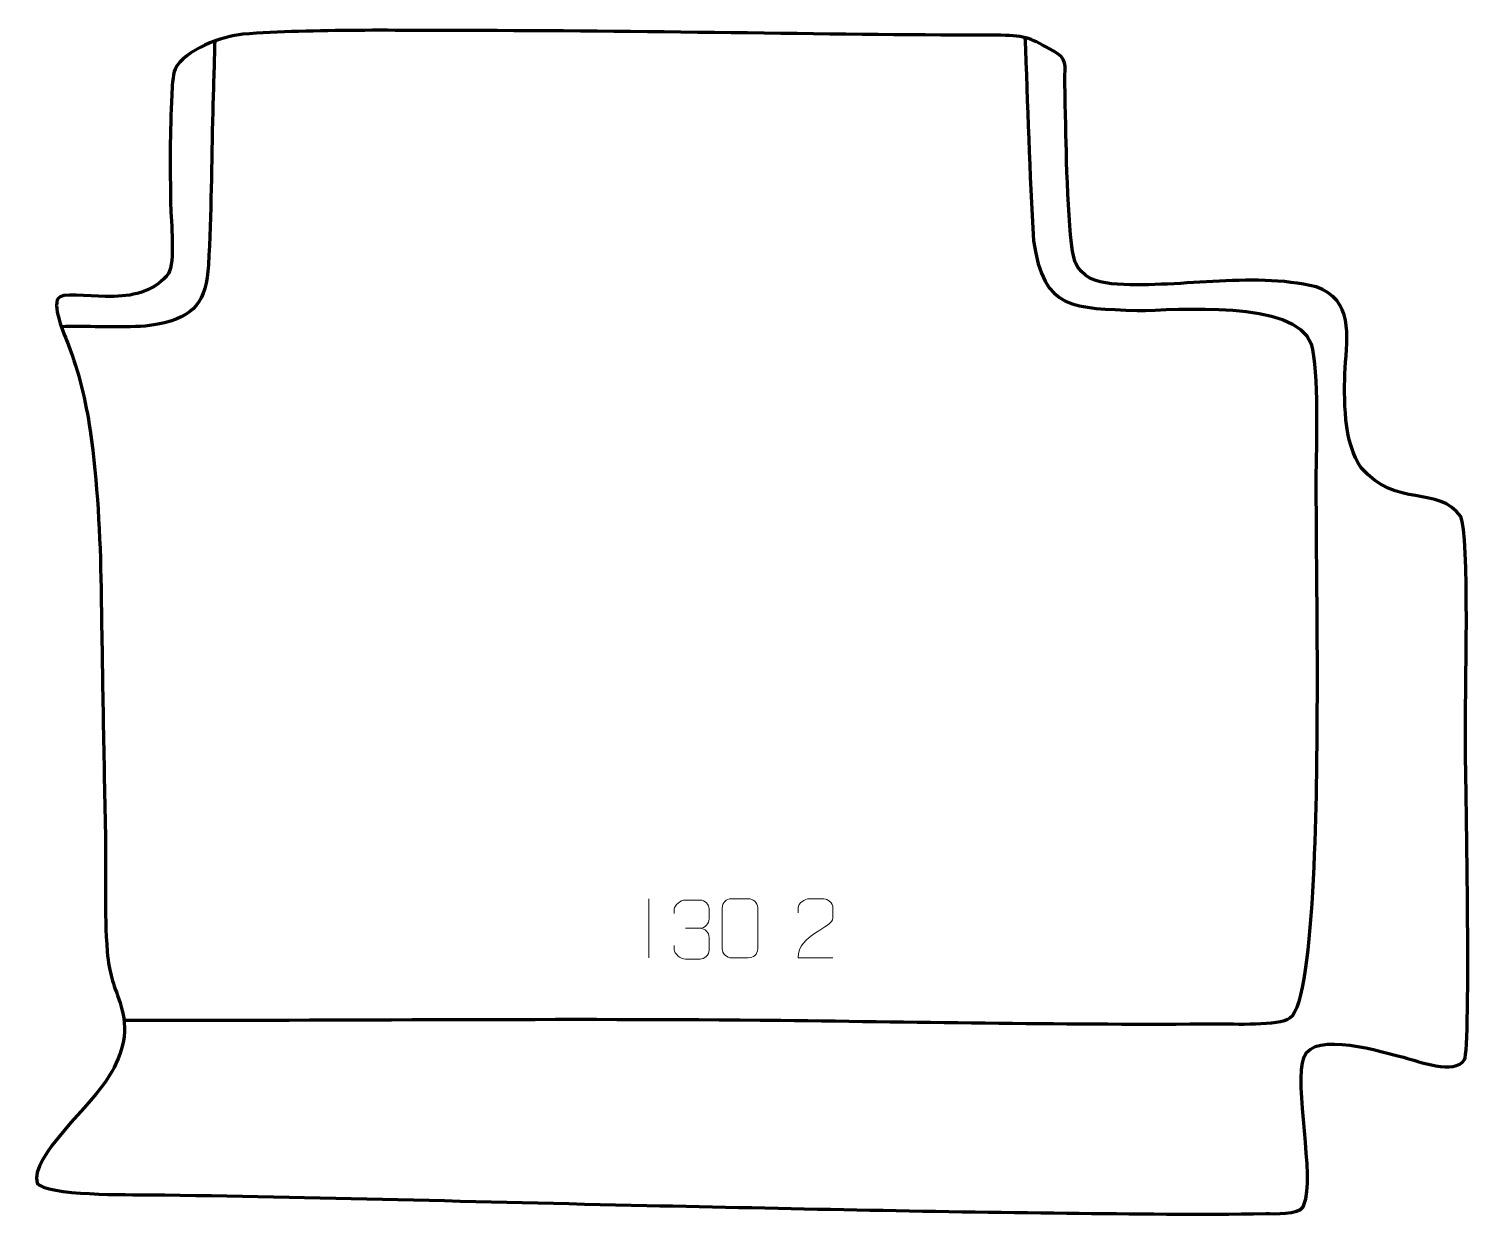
# Model space of a CAD drawing. Header units: millimetres. Extents: x -628 to -17, y 276 to 779.
import ezdxf

# ---------------------------------------------------------------- set-up
doc = ezdxf.new("R2010")
doc.units = ezdxf.units.MM
doc.header["$MEASUREMENT"] = 0
doc.layers.add('layer 2', color=7, linetype='Continuous')
doc.layers.add('layer 3', color=7, linetype='Continuous')

msp = doc.modelspace()

# ---------------------------------------------------------------- linework, layer by layer
at = {"layer": 'layer 2', "color": 142, "lineweight": 158}
for points, knots in [([(-548.8687, 773.7525), (-549.1624, 763.7604), (-549.4561, 753.7684), (-549.7498, 743.7763), (-549.7498, 743.7763), (-550.3531, 722.3499), (-550.2902, 700.3505), (-551.5518, 679.0184), (-551.5518, 679.0184), (-552.4734, 663.4348), (-557.345, 656.9845), (-572.9888, 653.7992), (-572.9888, 653.7992), (-581.6853, 652.0285), (-595.9376, 652.7933), (-605.1762, 652.8099), (-605.1762, 652.8099), (-605.1762, 652.8099), (-606.3563, 652.812), (-606.3563, 652.812), (-606.3563, 652.812), (-608.8594, 652.7953), (-611.3626, 652.7788), (-613.8657, 652.7625)], [0, 0, 0, 0, 0.14285714, 0.14285714, 0.14285714, 0.14285714, 0.28571429, 0.28571429, 0.28571429, 0.28571429, 0.42857143, 0.42857143, 0.42857143, 0.42857143, 0.57142857, 0.57142857, 0.57142857, 0.57142857, 0.71428571, 0.71428571, 0.71428571, 0.71428571, 1, 1, 1, 1]), ([(-205.756, 775.6161), (-204.4967, 747.0164), (-203.8988, 717.6487), (-202.0391, 689.1791), (-202.0391, 689.1791), (-197.9532, 659.122), (-184.6418, 660.8653), (-158.1438, 659.5838), (-158.1438, 659.5838), (-141.7166, 659.7462), (-91.2564, 664.484), (-84.5106, 645.5566), (-84.5106, 645.5566), (-81.0767, 633.5431), (-82.4207, 602.2576), (-82.4505, 588.019), (-82.4505, 588.019), (-82.4701, 553.7254), (-81.7337, 519.6056), (-82.0557, 485.2181), (-82.0557, 485.2181), (-82.22, 466.6107), (-82.3206, 368.1623), (-93.4407, 359.8704), (-93.4407, 359.8704), (-98.0505, 356.433), (-117.5663, 357.3987), (-124.3835, 357.3442), (-124.3835, 357.3442), (-185.9788, 356.8518), (-247.5706, 358.1258), (-309.1595, 358.8203), (-309.1595, 358.8203), (-401.587, 359.8412), (-494.2864, 358.6786), (-586.8679, 358.9338)], [0, 0, 0, 0, 0.1, 0.1, 0.1, 0.1, 0.2, 0.2, 0.2, 0.2, 0.3, 0.3, 0.3, 0.3, 0.4, 0.4, 0.4, 0.4, 0.5, 0.5, 0.5, 0.5, 0.6, 0.6, 0.6, 0.6, 0.7, 0.7, 0.7, 0.7, 0.8, 0.8, 0.8, 0.8, 1, 1, 1, 1])]:
    msp.add_open_spline(points, degree=3, knots=knots, dxfattribs=at)
at = {"layer": 'layer 3', "color": 242, "lineweight": 158}
msp.add_open_spline([(-184.486, 680.1222), (-181.6474, 673.7276), (-175.6065, 671.5582), (-169.0106, 670.9811), (-169.0106, 670.9811), (-141.8269, 668.603), (-110.6149, 676.3454), (-82.3894, 669.662), (-82.3894, 669.662), (-66.4272, 663.8569), (-69.3106, 649.2323), (-70.0458, 635.2104), (-70.0458, 635.2104), (-70.6834, 623.051), (-70.8486, 603.0025), (-63.2289, 593.0192), (-63.2289, 593.0192), (-48.8085, 575.8387), (-30.346, 585.551), (-21.1004, 572.3272), (-21.1004, 572.3272), (-17.2491, 565.433), (-19.3142, 493.1993), (-19.168, 478.1121), (-19.168, 478.1121), (-19.0615, 465.0801), (-16.7087, 346.8924), (-19.5216, 342.3357), (-19.5216, 342.3357), (-23.7067, 335.5563), (-38.9532, 341.7058), (-45.4151, 343.2949), (-45.4151, 343.2949), (-53.8778, 345.4515), (-83.2867, 354.6641), (-87.4537, 343.5355), (-87.4537, 343.5355), (-91.876, 331.7251), (-82.6337, 292.6213), (-87.5439, 280.8117), (-87.5439, 280.8117), (-87.5439, 280.8117), (-87.8718, 280.023), (-87.8718, 280.023), (-87.8718, 280.023), (-89.9173, 276.4398), (-100.1482, 277.1334), (-103.6955, 277.0722), (-103.6955, 277.0722), (-131.4213, 276.594), (-160.1402, 277.0281), (-187.9197, 277.3081), (-187.9197, 277.3081), (-247.2592, 277.9063), (-306.5879, 279.3334), (-365.9164, 280.5744), (-365.9164, 280.5744), (-436.1543, 282.0413), (-506.429, 284.2169), (-576.6716, 285.0953), (-576.6716, 285.0953), (-584.3734, 285.1556), (-620.5045, 284.6136), (-624.1109, 290.0208), (-624.1109, 290.0208), (-627.6262, 300.5679), (-599.9615, 324.2625), (-593.6767, 335.101), (-593.6767, 335.101), (-587.5258, 345.7087), (-585.0843, 354.4752), (-589.009, 366.3051), (-589.009, 366.3051), (-592.0777, 375.5549), (-593.4803, 377.8584), (-594.4306, 388.1482), (-594.4306, 388.1482), (-595.7374, 404.6133), (-594.8633, 421.6184), (-595.1828, 438.179), (-595.1828, 438.179), (-595.9657, 472.7725), (-596.5009, 507.3513), (-597.0432, 541.9473), (-597.0432, 541.9473), (-597.3999, 564.4714), (-598.5419, 586.4324), (-601.6683, 608.767), (-601.6683, 608.767), (-603.5706, 621.6386), (-606.3692, 633.1028), (-610.9349, 645.304), (-610.9349, 645.304), (-612.2556, 648.5567), (-618.8215, 663.1859), (-614.4028, 665.4497), (-614.4028, 665.4497), (-611.2747, 667.0523), (-598.1264, 665.3885), (-593.1493, 665.5046), (-593.1493, 665.5046), (-584.0072, 665.7178), (-575.8023, 667.0905), (-569.3765, 674.1066), (-569.3765, 674.1066), (-569.3765, 674.1066), (-568.5195, 675.2756), (-568.5195, 675.2756), (-568.5195, 675.2756), (-565.5437, 679.8834), (-567.4396, 697.3522), (-567.5645, 704.2569), (-567.5645, 704.2569), (-567.8471, 719.8803), (-567.8805, 735.3111), (-567.1045, 750.9265), (-567.1045, 750.9265), (-566.9535, 753.7144), (-566.6946, 759.3396), (-565.6518, 761.8926), (-565.6518, 761.8926), (-561.665, 769.8708), (-545.5198, 775.9924), (-537.045, 776.6255), (-537.045, 776.6255), (-506.399, 778.915), (-471.7629, 778.1845), (-436.1729, 778.1635), (-436.1729, 778.1635), (-362.0531, 778.1196), (-282.3597, 776.1849), (-215.887, 776.1809), (-215.887, 776.1809), (-205.1409, 776.1803), (-202.9678, 774.6593), (-193.6947, 769.5541), (-193.6947, 769.5541), (-187.5761, 766.1855), (-188.8176, 763.8722), (-188.7787, 756.8642), (-188.7787, 756.8642), (-188.7465, 751.0571), (-188.5915, 745.2533), (-188.4547, 739.448), (-188.4547, 739.448), (-188.1902, 728.4269), (-187.5816, 689.132), (-184.486, 680.1222)], degree=3, knots=[0, 0, 0, 0, 0.02631579, 0.02631579, 0.02631579, 0.02631579, 0.05263158, 0.05263158, 0.05263158, 0.05263158, 0.07894737, 0.07894737, 0.07894737, 0.07894737, 0.10526316, 0.10526316, 0.10526316, 0.10526316, 0.13157895, 0.13157895, 0.13157895, 0.13157895, 0.15789474, 0.15789474, 0.15789474, 0.15789474, 0.18421053, 0.18421053, 0.18421053, 0.18421053, 0.21052632, 0.21052632, 0.21052632, 0.21052632, 0.23684211, 0.23684211, 0.23684211, 0.23684211, 0.26315789, 0.26315789, 0.26315789, 0.26315789, 0.28947368, 0.28947368, 0.28947368, 0.28947368, 0.31578947, 0.31578947, 0.31578947, 0.31578947, 0.34210526, 0.34210526, 0.34210526, 0.34210526, 0.36842105, 0.36842105, 0.36842105, 0.36842105, 0.39473684, 0.39473684, 0.39473684, 0.39473684, 0.42105263, 0.42105263, 0.42105263, 0.42105263, 0.44736842, 0.44736842, 0.44736842, 0.44736842, 0.47368421, 0.47368421, 0.47368421, 0.47368421, 0.5, 0.5, 0.5, 0.5, 0.52631579, 0.52631579, 0.52631579, 0.52631579, 0.55263158, 0.55263158, 0.55263158, 0.55263158, 0.57894737, 0.57894737, 0.57894737, 0.57894737, 0.60526316, 0.60526316, 0.60526316, 0.60526316, 0.63157895, 0.63157895, 0.63157895, 0.63157895, 0.65789474, 0.65789474, 0.65789474, 0.65789474, 0.68421053, 0.68421053, 0.68421053, 0.68421053, 0.71052632, 0.71052632, 0.71052632, 0.71052632, 0.73684211, 0.73684211, 0.73684211, 0.73684211, 0.76315789, 0.76315789, 0.76315789, 0.76315789, 0.78947368, 0.78947368, 0.78947368, 0.78947368, 0.81578947, 0.81578947, 0.81578947, 0.81578947, 0.84210526, 0.84210526, 0.84210526, 0.84210526, 0.86842105, 0.86842105, 0.86842105, 0.86842105, 0.89473684, 0.89473684, 0.89473684, 0.89473684, 0.92105263, 0.92105263, 0.92105263, 0.92105263, 0.94736842, 0.94736842, 0.94736842, 0.94736842, 1, 1, 1, 1], dxfattribs=at)
at = {"layer": 'layer 3', "color": 250, "lineweight": 9}
for points in [[(-364.966, 410.4053), (-364.966, 410.4053), (-364.966, 385.4312), (-364.966, 385.4312)], [(-349.5126, 397.9401), (-349.5126, 397.9401), (-343.3162, 397.9401), (-343.3162, 397.9401)]]:
    msp.add_open_spline(points, degree=3, dxfattribs=at)
for points, knots in [([(-354.2223, 404.1853), (-354.2223, 404.1853), (-354.2223, 406.0425), (-354.2223, 406.0425), (-354.2223, 406.0425), (-354.2366, 407.7844), (-351.5721, 409.9025), (-349.513, 409.8798), (-349.513, 409.8798), (-347.4489, 409.8798), (-345.3849, 409.8798), (-343.3212, 409.8798), (-343.3212, 409.8798), (-341.1267, 409.8886), (-339.5284, 408.0418), (-339.484, 406.1297), (-339.484, 406.1297), (-339.4844, 404.6946), (-339.4844, 403.2595), (-339.484, 401.824), (-339.484, 401.824), (-339.5326, 400.1705), (-341.1352, 397.9405), (-343.3335, 397.9505), (-343.3335, 397.9505), (-341.1298, 397.9393), (-339.5218, 396.1361), (-339.4678, 394.0766), (-339.4678, 394.0766), (-339.4682, 392.2919), (-339.4682, 390.5072), (-339.4678, 388.7221), (-339.4678, 388.7221), (-339.4577, 386.6607), (-341.5126, 384.8976), (-343.3335, 384.9057), (-343.3335, 384.9057), (-345.3988, 384.906), (-347.464, 384.906), (-349.5296, 384.9057), (-349.5296, 384.9057), (-351.6982, 384.9172), (-354.2292, 387.3174), (-354.2478, 388.7792), (-354.2478, 388.7792), (-354.2478, 388.7792), (-354.2478, 390.6878), (-354.2478, 390.6878)], [0, 0, 0, 0, 0.07692308, 0.07692308, 0.07692308, 0.07692308, 0.15384615, 0.15384615, 0.15384615, 0.15384615, 0.23076923, 0.23076923, 0.23076923, 0.23076923, 0.30769231, 0.30769231, 0.30769231, 0.30769231, 0.38461538, 0.38461538, 0.38461538, 0.38461538, 0.46153846, 0.46153846, 0.46153846, 0.46153846, 0.53846154, 0.53846154, 0.53846154, 0.53846154, 0.61538462, 0.61538462, 0.61538462, 0.61538462, 0.69230769, 0.69230769, 0.69230769, 0.69230769, 0.76923077, 0.76923077, 0.76923077, 0.76923077, 0.84615385, 0.84615385, 0.84615385, 0.84615385, 1, 1, 1, 1]), ([(-329.9951, 410.4394), (-327.629, 410.4394), (-325.2625, 410.4394), (-322.896, 410.4394), (-322.896, 410.4394), (-320.9155, 410.475), (-318.8895, 408.9807), (-318.8624, 406.5386), (-318.8624, 406.5386), (-318.8628, 400.7812), (-318.8628, 395.0234), (-318.8624, 389.2652), (-318.8624, 389.2652), (-319.0045, 386.9376), (-320.7109, 385.4553), (-322.896, 385.4445), (-322.896, 385.4445), (-325.2684, 385.4449), (-327.6408, 385.4449), (-330.0128, 385.4445), (-330.0128, 385.4445), (-331.9713, 385.3389), (-333.9777, 387.2268), (-333.9663, 389.2478), (-333.9663, 389.2478), (-333.9659, 395.0284), (-333.9659, 400.8087), (-333.9663, 406.5885), (-333.9663, 406.5885), (-333.962, 408.7305), (-332.1849, 410.453), (-329.9951, 410.4394)], [0, 0, 0, 0, 0.11111111, 0.11111111, 0.11111111, 0.11111111, 0.22222222, 0.22222222, 0.22222222, 0.22222222, 0.33333333, 0.33333333, 0.33333333, 0.33333333, 0.44444444, 0.44444444, 0.44444444, 0.44444444, 0.55555556, 0.55555556, 0.55555556, 0.55555556, 0.66666667, 0.66666667, 0.66666667, 0.66666667, 0.77777778, 0.77777778, 0.77777778, 0.77777778, 1, 1, 1, 1]), ([(-287.043, 385.453), (-291.9574, 385.4533), (-296.8718, 385.4533), (-301.7859, 385.453), (-301.7859, 385.453), (-301.7859, 395.3853), (-287.1349, 398.0265), (-287.043, 402.3368), (-287.043, 402.3368), (-287.0433, 403.7609), (-287.0433, 405.1846), (-287.043, 406.6079), (-287.043, 406.6079), (-287.0599, 408.685), (-289.1827, 410.4098), (-290.8537, 410.4271), (-290.8537, 410.4271), (-292.9269, 410.4267), (-294.9998, 410.4267), (-297.0722, 410.4271), (-297.0722, 410.4271), (-298.8943, 410.4436), (-301.719, 408.6515), (-301.7859, 406.5579), (-301.7859, 406.5579), (-301.7859, 406.5579), (-301.7859, 404.5031), (-301.7859, 404.5031)], [0, 0, 0, 0, 0.125, 0.125, 0.125, 0.125, 0.25, 0.25, 0.25, 0.25, 0.375, 0.375, 0.375, 0.375, 0.5, 0.5, 0.5, 0.5, 0.625, 0.625, 0.625, 0.625, 0.75, 0.75, 0.75, 0.75, 1, 1, 1, 1])]:
    msp.add_open_spline(points, degree=3, knots=knots, dxfattribs=at)

doc.saveas('drawing.dxf')
